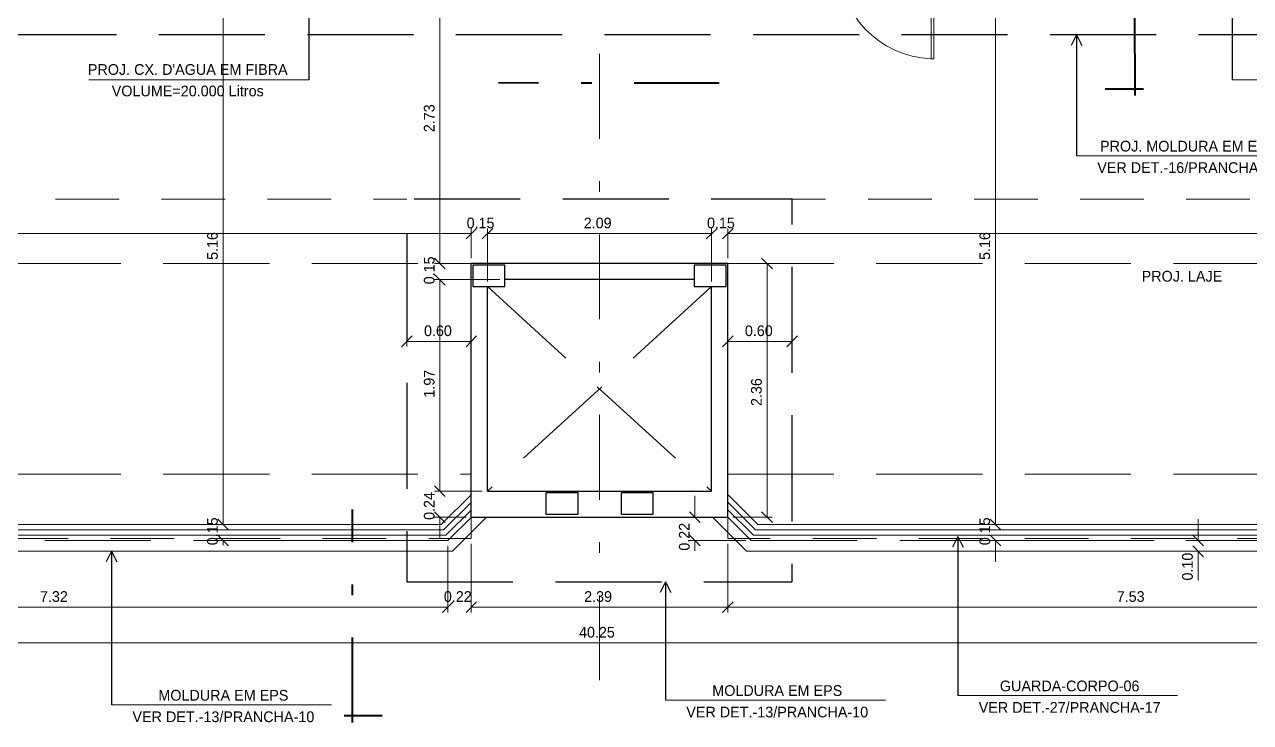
# Model space of a CAD drawing. Header units: metres. Extents: x 3.9 to 63.3, y 8 to 50.1.
# Drawn here: x 25.14 to 36.56, y 31.21 to 37.72 of the extents above; entities that cross this region are included whole.
import ezdxf
from ezdxf.enums import TextEntityAlignment as Align

# ---------------------------------------------------------------- set-up
doc = ezdxf.new("R2010")
doc.units = ezdxf.units.M
doc.header["$MEASUREMENT"] = 0
for name, pattern in [('DGN Style 2', [0.988287, 0.592972, -0.395315]), ('DGN Style 3', [1.383601, 0.988287, -0.395315]), ('DGN Style 4', [1.582247, 0.790629, -0.395315, 0.000988287, -0.395315])]:
    doc.linetypes.add(name, pattern=pattern)
doc.layers.get('Defpoints').update_dxf_attribs({"lineweight": 0})
for name, color, linetype, lineweight in [('$1$23B - Cotas Aux 2', 7, 'Continuous', 0), ('$2$23B - Cotas Aux 2', 7, 'Continuous', 0), ('CORNIJAS_VAR NA PLANTA PTIPO 1', 7, 'Continuous', 0), ('Level 12', 7, 'Continuous', 0), ('Level 25-1', 7, 'Continuous', 0), ('Level 27-1', 7, 'Continuous', 0), ('Level 3', 7, 'Continuous', 0), ('Level 50', 7, 'Continuous', 0), ('Level 62-1', 7, 'Continuous', 0)]:
    doc.layers.add(name, color=color, linetype=linetype, lineweight=lineweight)
doc.layers.add('6', color=6, linetype='Continuous')
doc.styles.add('Style-INTL_ENGINEERING', font='INTL_ENGINEERING.shx')
doc.dimstyles.get("Standard").update_dxf_attribs({"dimtxt": 0.18, "dimasz": 0.18, "dimexe": 0.18, "dimexo": 0.0625, "dimgap": 0.09, "dimtad": 0, "dimtih": 1, "dimtoh": 1, "dimdec": 4, "dimzin": 1, "dimdsep": 46, "dimtxsty": 'Standard', "dimcen": 0, "dimadec": 0, "dimazin": 0, "dimtfac": 1, "dimtdec": 4, "dimtofl": 0, "dimtmove": 0, "dimatfit": 3, "dimfxl": 0, "dimtolj": 1, "dimtzin": 1, "dimarcsym": 0})

# ---------------------------------------------------------------- blocks, each defined once
blk = doc.blocks.new('*D412')
at = {"layer": 'Defpoints', "color": 2, "linetype": 'Continuous', "lineweight": 0}
for p, q in [((26.944, 38.271), (27.043, 38.172)), ((27.285, 38.222), (26.944, 38.222)), ((26.993, 33.059), (26.993, 38.222)), ((27.043, 33.009), (26.944, 33.109)), ((28.976, 33.059), (26.944, 33.059))]:
    blk.add_line(p, q, dxfattribs=at)
at = {"layer": 'Defpoints'}
for p in [(26.993, 38.222), (27.335, 38.222), (26.993, 35.64), (29.026, 33.059)]:
    blk.add_point(p, dxfattribs=at)
at = {"layer": 'Defpoints', "color": 2, "linetype": 'Continuous', "lineweight": 0, "style": 'Style-INTL_ENGINEERING'}
blk.add_text('5.16', height=0.0995, rotation=90, dxfattribs=at).set_placement((26.894, 35.524), align=Align.MIDDLE_LEFT)
blk = doc.blocks.new('_Oblique')
at = {"color": 0, "linetype": 'ByBlock', "lineweight": -2}
blk.add_line((0.5, 0.5), (-0.5, -0.5), dxfattribs=at)
blk = doc.blocks.new('*D411')
at = {"layer": 'Defpoints', "color": 2, "linetype": 'Continuous', "lineweight": 0}
for p, q in [((26.993, 33.259), (26.993, 33.059)), ((27.043, 33.009), (26.944, 33.109)), ((28.976, 33.059), (26.944, 33.059)), ((26.944, 32.959), (27.043, 32.859)), ((29.038, 32.909), (26.944, 32.909)), ((26.993, 32.866), (26.993, 32.909))]:
    blk.add_line(p, q, dxfattribs=at)
at = {"layer": 'Defpoints'}
for p in [(26.993, 33.059), (29.026, 33.059), (26.993, 32.984), (29.088, 32.909)]:
    blk.add_point(p, dxfattribs=at)
at = {"layer": 'Defpoints', "color": 2, "linetype": 'Continuous', "lineweight": 0, "style": 'Style-INTL_ENGINEERING'}
blk.add_text('0.15', height=0.0995, rotation=90, dxfattribs=at).set_placement((26.894, 32.866), align=Align.MIDDLE_LEFT)
blk = doc.blocks.new('*D425')
at = {"layer": 'Defpoints', "color": 2, "linetype": 'Continuous', "lineweight": 0}
for p, q in [((10.375, 32.86), (10.375, 31.906)), ((50.625, 32.86), (50.625, 31.906)), ((10.325, 31.906), (10.424, 32.006)), ((50.674, 32.006), (50.575, 31.906)), ((50.625, 31.956), (10.375, 31.956))]:
    blk.add_line(p, q, dxfattribs=at)
at = {"layer": 'Defpoints'}
for p in [(10.375, 32.909), (50.625, 32.909), (10.375, 31.956), (30.5, 31.956)]:
    blk.add_point(p, dxfattribs=at)
at = {"layer": 'Defpoints', "color": 2, "linetype": 'Continuous', "lineweight": 0, "style": 'Style-INTL_ENGINEERING'}
blk.add_text('40.25', height=0.0995, dxfattribs=at).set_placement((30.309, 32.055), align=Align.MIDDLE_LEFT)
blk = doc.blocks.new('*D427')
at = {"layer": 'Defpoints', "color": 2, "linetype": 'Continuous', "lineweight": 0}
for p, q in [((31.388, 33.326), (31.388, 33.126)), ((31.438, 33.077), (31.339, 33.176)), ((31.388, 33.126), (31.438, 33.126)), ((31.339, 32.959), (31.438, 32.859)), ((31.862, 32.909), (31.339, 32.909)), ((31.388, 32.815), (31.388, 32.909))]:
    blk.add_line(p, q, dxfattribs=at)
at = {"layer": 'Defpoints'}
for p in [(31.339, 33.126), (31.388, 32.962), (31.388, 32.909), (31.911, 32.909)]:
    blk.add_point(p, dxfattribs=at)
at = {"layer": 'Defpoints', "color": 2, "linetype": 'Continuous', "lineweight": 0, "style": 'Style-INTL_ENGINEERING'}
blk.add_text('0.22', height=0.0995, rotation=90, dxfattribs=at).set_placement((31.289, 32.815), align=Align.MIDDLE_LEFT)
blk = doc.blocks.new('*D445')
at = {"layer": 'Defpoints', "color": 2, "linetype": 'Continuous', "lineweight": 0}
for p, q in [((31.694, 32.88), (31.694, 32.239)), ((39.227, 32.86), (39.227, 32.239)), ((31.644, 32.239), (31.744, 32.338)), ((39.276, 32.338), (39.177, 32.239)), ((39.227, 32.288), (31.694, 32.288))]:
    blk.add_line(p, q, dxfattribs=at)
at = {"layer": 'Defpoints'}
for p in [(31.694, 32.929), (39.227, 32.909), (31.694, 32.288), (35.46, 32.288)]:
    blk.add_point(p, dxfattribs=at)
at = {"layer": 'Defpoints', "color": 2, "linetype": 'Continuous', "lineweight": 0, "style": 'Style-INTL_ENGINEERING'}
blk.add_text('7.53', height=0.0995, dxfattribs=at).set_placement((35.318, 32.388), align=Align.MIDDLE_LEFT)
blk = doc.blocks.new('*D446')
at = {"layer": 'Defpoints', "color": 2, "linetype": 'Continuous', "lineweight": 0}
for p, q in [((29.305, 32.88), (29.305, 32.239)), ((31.694, 32.88), (31.694, 32.239)), ((29.256, 32.239), (29.355, 32.338)), ((31.744, 32.338), (31.644, 32.239)), ((31.694, 32.288), (29.305, 32.288))]:
    blk.add_line(p, q, dxfattribs=at)
at = {"layer": 'Defpoints'}
for p in [(29.305, 32.929), (31.694, 32.929), (29.305, 32.288), (30.5, 32.288)]:
    blk.add_point(p, dxfattribs=at)
at = {"layer": 'Defpoints', "color": 2, "linetype": 'Continuous', "lineweight": 0, "style": 'Style-INTL_ENGINEERING'}
blk.add_text('2.39', height=0.0995, dxfattribs=at).set_placement((30.357, 32.388), align=Align.MIDDLE_LEFT)
blk = doc.blocks.new('*D447')
at = {"layer": 'Defpoints', "color": 2, "linetype": 'Continuous', "lineweight": 0}
for p, q in [((29.088, 32.86), (29.088, 32.239)), ((29.305, 32.88), (29.305, 32.239)), ((29.137, 32.338), (29.038, 32.239)), ((29.256, 32.239), (29.355, 32.338)), ((28.888, 32.288), (29.088, 32.288)), ((29.505, 32.288), (29.305, 32.288))]:
    blk.add_line(p, q, dxfattribs=at)
at = {"layer": 'Defpoints'}
for p in [(29.088, 32.909), (29.305, 32.929), (29.088, 32.288), (29.197, 32.288)]:
    blk.add_point(p, dxfattribs=at)
at = {"layer": 'Defpoints', "color": 2, "linetype": 'Continuous', "lineweight": 0, "style": 'Style-INTL_ENGINEERING'}
blk.add_text('0.22', height=0.0995, dxfattribs=at).set_placement((29.05, 32.388), align=Align.MIDDLE_LEFT)
blk = doc.blocks.new('*D448')
at = {"layer": 'Defpoints', "color": 2, "linetype": 'Continuous', "lineweight": 0}
for p, q in [((21.772, 32.86), (21.772, 32.239)), ((29.088, 32.86), (29.088, 32.239)), ((21.723, 32.239), (21.822, 32.338)), ((29.137, 32.338), (29.038, 32.239)), ((29.088, 32.288), (21.772, 32.288))]:
    blk.add_line(p, q, dxfattribs=at)
at = {"layer": 'Defpoints'}
for p in [(21.772, 32.909), (29.088, 32.909), (21.772, 32.288), (25.43, 32.288)]:
    blk.add_point(p, dxfattribs=at)
at = {"layer": 'Defpoints', "color": 2, "linetype": 'Continuous', "lineweight": 0, "style": 'Style-INTL_ENGINEERING'}
blk.add_text('7.32', height=0.0995, dxfattribs=at).set_placement((25.288, 32.388), align=Align.MIDDLE_LEFT)
blk = doc.blocks.new('*D523')
at = {"layer": 'Defpoints', "color": 2, "linetype": 'Continuous', "lineweight": 0}
for p, q in [((34.137, 38.271), (34.237, 38.172)), ((34.051, 38.222), (34.237, 38.222)), ((34.187, 38.222), (34.187, 33.059)), ((32.023, 33.059), (34.237, 33.059)), ((34.237, 33.009), (34.137, 33.109))]:
    blk.add_line(p, q, dxfattribs=at)
at = {"layer": 'Defpoints'}
for p in [(34.002, 38.222), (34.187, 35.64), (31.974, 33.059), (34.187, 33.059)]:
    blk.add_point(p, dxfattribs=at)
at = {"layer": 'Defpoints', "color": 2, "linetype": 'Continuous', "lineweight": 0, "style": 'Style-INTL_ENGINEERING'}
blk.add_text('5.16', height=0.0995, rotation=90, dxfattribs=at).set_placement((34.088, 35.524), align=Align.MIDDLE_LEFT)
blk = doc.blocks.new('*D524')
at = {"layer": 'Defpoints', "color": 2, "linetype": 'Continuous', "lineweight": 0}
for p, q in [((32.023, 33.059), (34.237, 33.059)), ((34.237, 33.009), (34.137, 33.109)), ((34.187, 33.102), (34.187, 33.059)), ((34.137, 32.959), (34.237, 32.859)), ((35.52, 32.909), (34.138, 32.909)), ((34.187, 32.71), (34.187, 32.909))]:
    blk.add_line(p, q, dxfattribs=at)
at = {"layer": 'Defpoints'}
for p in [(31.974, 33.059), (34.187, 32.984), (34.187, 32.909), (35.569, 32.909)]:
    blk.add_point(p, dxfattribs=at)
at = {"layer": 'Defpoints', "color": 2, "linetype": 'Continuous', "lineweight": 0, "style": 'Style-INTL_ENGINEERING'}
blk.add_text('0.15', height=0.0995, rotation=90, dxfattribs=at).set_placement((34.088, 32.866), align=Align.MIDDLE_LEFT)
blk = doc.blocks.new('*D576')
at = {"layer": 'Defpoints', "color": 2, "linetype": 'Continuous', "lineweight": 0}
for p, q in [((31.644, 35.719), (31.744, 35.818)), ((31.694, 35.539), (31.694, 35.818)), ((42.865, 35.769), (31.694, 35.769)), ((42.914, 35.818), (42.815, 35.719)), ((42.865, 35.539), (42.865, 35.818))]:
    blk.add_line(p, q, dxfattribs=at)
at = {"layer": 'Defpoints'}
for p in [(31.694, 35.769), (37.279, 35.769), (31.694, 35.49), (42.865, 35.49)]:
    blk.add_point(p, dxfattribs=at)
at = {"layer": 'Defpoints', "color": 2, "linetype": 'Continuous', "lineweight": 0, "style": 'Style-INTL_ENGINEERING'}
blk.add_text('11.17', height=0.0995, dxfattribs=at).set_placement((37.177, 35.868), align=Align.MIDDLE_LEFT)
blk = doc.blocks.new('*D577')
at = {"layer": 'Defpoints', "color": 2, "linetype": 'Continuous', "lineweight": 0}
for p, q in [((31.344, 35.769), (31.544, 35.769)), ((31.594, 35.818), (31.494, 35.719)), ((31.544, 35.324), (31.544, 35.818)), ((31.644, 35.719), (31.744, 35.818)), ((31.694, 35.539), (31.694, 35.818)), ((31.737, 35.769), (31.694, 35.769))]:
    blk.add_line(p, q, dxfattribs=at)
at = {"layer": 'Defpoints'}
for p in [(31.544, 35.769), (31.619, 35.769), (31.694, 35.49), (31.544, 35.275)]:
    blk.add_point(p, dxfattribs=at)
at = {"layer": 'Defpoints', "color": 2, "linetype": 'Continuous', "lineweight": 0, "style": 'Style-INTL_ENGINEERING'}
blk.add_text('0.15', height=0.0995, dxfattribs=at).set_placement((31.501, 35.868), align=Align.MIDDLE_LEFT)
blk = doc.blocks.new('*D578')
at = {"layer": 'Defpoints', "color": 2, "linetype": 'Continuous', "lineweight": 0}
for p, q in [((29.406, 35.719), (29.505, 35.818)), ((29.455, 35.324), (29.455, 35.818)), ((31.544, 35.769), (29.455, 35.769)), ((31.594, 35.818), (31.494, 35.719)), ((31.544, 35.324), (31.544, 35.818))]:
    blk.add_line(p, q, dxfattribs=at)
at = {"layer": 'Defpoints'}
for p in [(29.455, 35.769), (30.5, 35.769), (29.455, 35.275), (31.544, 35.275)]:
    blk.add_point(p, dxfattribs=at)
at = {"layer": 'Defpoints', "color": 2, "linetype": 'Continuous', "lineweight": 0, "style": 'Style-INTL_ENGINEERING'}
blk.add_text('2.09', height=0.0995, dxfattribs=at).set_placement((30.353, 35.868), align=Align.MIDDLE_LEFT)
blk = doc.blocks.new('*D579')
at = {"layer": 'Defpoints', "color": 2, "linetype": 'Continuous', "lineweight": 0}
for p, q in [((29.106, 35.769), (29.305, 35.769)), ((29.355, 35.818), (29.256, 35.719)), ((29.305, 35.539), (29.305, 35.818)), ((29.406, 35.719), (29.505, 35.818)), ((29.455, 35.324), (29.455, 35.818)), ((29.498, 35.769), (29.455, 35.769))]:
    blk.add_line(p, q, dxfattribs=at)
at = {"layer": 'Defpoints'}
for p in [(29.305, 35.769), (29.38, 35.769), (29.305, 35.49), (29.455, 35.275)]:
    blk.add_point(p, dxfattribs=at)
at = {"layer": 'Defpoints', "color": 2, "linetype": 'Continuous', "lineweight": 0, "style": 'Style-INTL_ENGINEERING'}
blk.add_text('0.15', height=0.0995, dxfattribs=at).set_placement((29.262, 35.868), align=Align.MIDDLE_LEFT)
blk = doc.blocks.new('*D580')
at = {"layer": 'Defpoints', "color": 2, "linetype": 'Continuous', "lineweight": 0}
for p, q in [((18.085, 35.719), (18.184, 35.818)), ((18.135, 35.539), (18.135, 35.818)), ((29.305, 35.769), (18.135, 35.769)), ((29.355, 35.818), (29.256, 35.719)), ((29.305, 35.539), (29.305, 35.818))]:
    blk.add_line(p, q, dxfattribs=at)
at = {"layer": 'Defpoints'}
for p in [(18.135, 35.769), (23.72, 35.769), (18.135, 35.49), (29.305, 35.49)]:
    blk.add_point(p, dxfattribs=at)
at = {"layer": 'Defpoints', "color": 2, "linetype": 'Continuous', "lineweight": 0, "style": 'Style-INTL_ENGINEERING'}
blk.add_text('11.17', height=0.0995, dxfattribs=at).set_placement((23.618, 35.868), align=Align.MIDDLE_LEFT)
blk = doc.blocks.new('*D593')
at = {"layer": 'Defpoints', "color": 2, "linetype": 'Continuous', "lineweight": 0}
for p, q in [((32.01, 35.539), (32.11, 35.44)), ((31.743, 35.49), (32.109, 35.49)), ((32.06, 33.126), (32.06, 35.49)), ((31.743, 33.126), (32.109, 33.126)), ((32.11, 33.077), (32.01, 33.176))]:
    blk.add_line(p, q, dxfattribs=at)
at = {"layer": 'Defpoints'}
for p in [(31.694, 35.49), (32.06, 35.49), (32.06, 34.308), (31.694, 33.126)]:
    blk.add_point(p, dxfattribs=at)
at = {"layer": 'Defpoints', "color": 2, "linetype": 'Continuous', "lineweight": 0, "style": 'Style-INTL_ENGINEERING'}
blk.add_text('2.36', height=0.0995, rotation=90, dxfattribs=at).set_placement((31.961, 34.163), align=Align.MIDDLE_LEFT)
blk = doc.blocks.new('*D595')
at = {"layer": 'Defpoints', "color": 2, "linetype": 'Continuous', "lineweight": 0}
for p, q in [((28.963, 35.389), (29.062, 35.29)), ((29.571, 35.34), (28.963, 35.34)), ((29.012, 33.37), (29.012, 35.34)), ((29.062, 33.32), (28.963, 33.419)), ((29.406, 33.37), (28.963, 33.37))]:
    blk.add_line(p, q, dxfattribs=at)
at = {"layer": 'Defpoints'}
for p in [(29.012, 35.34), (29.62, 35.34), (29.012, 34.355), (29.455, 33.37)]:
    blk.add_point(p, dxfattribs=at)
at = {"layer": 'Defpoints', "color": 2, "linetype": 'Continuous', "lineweight": 0, "style": 'Style-INTL_ENGINEERING'}
blk.add_text('1.97', height=0.0995, rotation=90, dxfattribs=at).set_placement((28.913, 34.241), align=Align.MIDDLE_LEFT)
blk = doc.blocks.new('*D596')
at = {"layer": 'Defpoints', "color": 2, "linetype": 'Continuous', "lineweight": 0}
for p, q in [((29.012, 35.689), (29.012, 35.49)), ((29.062, 35.44), (28.963, 35.539)), ((29.256, 35.49), (28.963, 35.49)), ((28.963, 35.389), (29.062, 35.29)), ((29.571, 35.34), (28.963, 35.34)), ((29.012, 35.297), (29.012, 35.34))]:
    blk.add_line(p, q, dxfattribs=at)
at = {"layer": 'Defpoints'}
for p in [(29.012, 35.49), (29.012, 35.415), (29.305, 35.49), (29.62, 35.34)]:
    blk.add_point(p, dxfattribs=at)
at = {"layer": 'Defpoints', "color": 2, "linetype": 'Continuous', "lineweight": 0, "style": 'Style-INTL_ENGINEERING'}
blk.add_text('0.15', height=0.0995, rotation=90, dxfattribs=at).set_placement((28.913, 35.297), align=Align.MIDDLE_LEFT)
blk = doc.blocks.new('*D597')
at = {"layer": 'Defpoints', "color": 2, "linetype": 'Continuous', "lineweight": 0}
for p, q in [((28.963, 38.271), (29.062, 38.172)), ((29.92, 38.222), (28.963, 38.222)), ((29.012, 35.49), (29.012, 38.222)), ((29.062, 35.44), (28.963, 35.539)), ((29.256, 35.49), (28.963, 35.49))]:
    blk.add_line(p, q, dxfattribs=at)
at = {"layer": 'Defpoints'}
for p in [(29.012, 38.222), (29.97, 38.222), (29.012, 36.856), (29.305, 35.49)]:
    blk.add_point(p, dxfattribs=at)
at = {"layer": 'Defpoints', "color": 2, "linetype": 'Continuous', "lineweight": 0, "style": 'Style-INTL_ENGINEERING'}
blk.add_text('2.73', height=0.0995, rotation=90, dxfattribs=at).set_placement((28.913, 36.714), align=Align.MIDDLE_LEFT)
blk = doc.blocks.new('*D594')
at = {"layer": 'Defpoints', "color": 2, "linetype": 'Continuous', "lineweight": 0}
for p, q in [((29.012, 33.569), (29.012, 33.37)), ((29.062, 33.32), (28.963, 33.419)), ((29.406, 33.37), (28.963, 33.37)), ((28.963, 33.176), (29.062, 33.077)), ((29.256, 33.126), (28.963, 33.126)), ((29.012, 32.927), (29.012, 33.126))]:
    blk.add_line(p, q, dxfattribs=at)
at = {"layer": 'Defpoints'}
for p in [(29.012, 33.37), (29.455, 33.37), (29.012, 33.248), (29.305, 33.126)]:
    blk.add_point(p, dxfattribs=at)
at = {"layer": 'Defpoints', "color": 2, "linetype": 'Continuous', "lineweight": 0, "style": 'Style-INTL_ENGINEERING'}
blk.add_text('0.24', height=0.0995, rotation=90, dxfattribs=at).set_placement((28.913, 33.102), align=Align.MIDDLE_LEFT)
blk = doc.blocks.new('*D604')
at = {"layer": 'Defpoints', "color": 2, "linetype": 'Continuous', "lineweight": 0}
for p, q in [((36.075, 33.109), (36.075, 32.909)), ((35.962, 32.909), (36.124, 32.909)), ((36.125, 32.859), (36.025, 32.959)), ((36.025, 32.859), (36.125, 32.759)), ((36.054, 32.809), (36.124, 32.809)), ((36.075, 32.537), (36.075, 32.809))]:
    blk.add_line(p, q, dxfattribs=at)
at = {"layer": 'Defpoints'}
for p in [(35.912, 32.909), (36.004, 32.809), (36.075, 32.809), (36.075, 32.66)]:
    blk.add_point(p, dxfattribs=at)
at = {"layer": 'Defpoints', "color": 2, "linetype": 'Continuous', "lineweight": 0, "style": 'Style-INTL_ENGINEERING'}
blk.add_text('0.10', height=0.0995, rotation=90, dxfattribs=at).set_placement((35.976, 32.537), align=Align.MIDDLE_LEFT)
blk = doc.blocks.new('TerminatorOpen')
at = {"color": 0, "linetype": 'ByBlock', "lineweight": -2}
for q in [(-1, 0.5), (-1, 0), (-1, -0.5)]:
    blk.add_line((0, 0), q, dxfattribs=at)
blk = doc.blocks.new('*U617')
at = {"layer": 'Level 3', "color": 2, "linetype": 'DGN Style 4', "lineweight": 40}
for p, q in [((-0.044, 6.039), (-0.045, 8.553)), ((-0.056, -2.114), (-0.053, 0.708)), ((-0.044, -8.785), (-0.045, -6.8)), ((0.232, -8.722), (-0.124, -8.722))]:
    blk.add_line(p, q, dxfattribs=at)
at = {"layer": 'Level 3', "color": 2, "linetype": 'Continuous', "lineweight": 30}
for p, q in [((-0.045, 8.303), (-0.045, 8.406)), ((-0.045, 8.406), (0.308, 8.053)), ((0.308, 8.053), (-0.045, 7.699)), ((-0.045, 7.699), (-0.045, 7.803))]:
    blk.add_line(p, q, dxfattribs=at)
at = {"layer": 'Level 3', "color": 2, "linetype": 'Continuous', "lineweight": 13}
for p, q in [((-0.045, 8.384), (0.059, 8.28)), ((-0.045, 8.36), (0.022, 8.294)), ((-0.044, 8.337), (-0.008, 8.3)), ((-0.045, 8.313), (-0.033, 8.302)), ((0.182, 8.157), (0.297, 8.042)), ((0.196, 8.12), (0.285, 8.03)), ((0.199, 7.999), (0.226, 7.971)), ((0.202, 8.09), (0.274, 8.018)), ((0.202, 8.02), (0.238, 7.983)), ((0.204, 8.064), (0.262, 8.006)), ((0.204, 8.04), (0.25, 7.994)), ((0.144, 7.889), (0.144, 7.888)), ((0.154, 7.902), (0.156, 7.9)), ((0.164, 7.916), (0.168, 7.912)), ((0.173, 7.93), (0.179, 7.924)), ((0.181, 7.946), (0.191, 7.936)), ((0.188, 7.962), (0.203, 7.947)), ((0.194, 7.98), (0.216, 7.959)), ((-0.045, 7.795), (0.003, 7.747)), ((-0.045, 7.771), (-0.009, 7.735)), ((-0.03, 7.803), (0.014, 7.759)), ((-0.009, 7.805), (0.026, 7.772)), ((0.011, 7.809), (0.038, 7.782)), ((0.03, 7.814), (0.05, 7.794)), ((0.047, 7.82), (0.062, 7.806)), ((0.064, 7.828), (0.073, 7.818)), ((0.079, 7.836), (0.085, 7.829)), ((0.093, 7.845), (0.097, 7.841)), ((0.108, 7.855), (0.109, 7.853)), ((-0.045, 7.748), (-0.021, 7.723)), ((-0.045, 7.724), (-0.033, 7.712)), ((-0.044, 7.701), (-0.045, 7.7))]:
    blk.add_line(p, q, dxfattribs=at)
at = {"layer": 'Level 3', "color": 2, "linetype": 'Continuous', "lineweight": 30}
blk.add_circle((-0.045, 8.054), 0.25, dxfattribs=at)
at = {"layer": 'Level 3', "color": 2, "linetype": 'Continuous', "lineweight": 13}
blk.add_arc((-0.045, 8.054), 0.25, 270.0007, 90.0007, dxfattribs=at)
for p in [(0.12, 7.865), (0.132, 7.877)]:
    blk.add_point(p, dxfattribs=at)
at = {"layer": 'Level 3', "color": 2, "linetype": 'Continuous', "lineweight": 13, "style": 'Style-INTL_ENGINEERING', "width": 0.714283}
blk.add_text('10', height=0.14, rotation=270.0007, dxfattribs=at).set_placement((-0.168, 8.039), align=Align.MIDDLE_RIGHT)
at = {"layer": 'Level 3', "color": 2, "linetype": 'Continuous', "lineweight": 30, "style": 'Style-INTL_ENGINEERING'}
blk.add_text('B', height=0.15, rotation=270.0007, dxfattribs=at).set_placement((0, 8.105))
blk = doc.blocks.new('*U619')
at = {"layer": 'Level 3', "color": 2, "linetype": 'DGN Style 4', "lineweight": 40}
blk.add_line((1.373, -0.067), (-0.682, -0.065), dxfattribs=at)
blk = doc.blocks.new('*D626')
at = {"layer": 'Defpoints', "color": 2, "linetype": 'Continuous', "lineweight": 0}
for p, q in [((31.694, 35.124), (31.694, 34.716)), ((32.294, 34.851), (32.294, 34.716)), ((31.644, 34.715), (31.744, 34.815)), ((32.294, 34.765), (31.694, 34.765)), ((32.16, 34.765), (32.294, 34.765)), ((32.344, 34.815), (32.244, 34.715))]:
    blk.add_line(p, q, dxfattribs=at)
at = {"layer": 'Defpoints'}
for p in [(31.694, 35.173), (32.294, 34.9), (32.007, 34.765), (32.294, 34.765)]:
    blk.add_point(p, dxfattribs=at)
at = {"layer": 'Defpoints', "color": 2, "linetype": 'Continuous', "lineweight": 0, "style": 'Style-INTL_ENGINEERING'}
blk.add_text('0.60', height=0.0995, dxfattribs=at).set_placement((31.854, 34.864), align=Align.MIDDLE_LEFT)
blk = doc.blocks.new('*D627')
at = {"layer": 'Defpoints', "color": 2, "linetype": 'Continuous', "lineweight": 0}
for p, q in [((28.705, 35.124), (28.705, 34.716)), ((29.305, 34.851), (29.305, 34.716)), ((28.656, 34.715), (28.755, 34.815)), ((29.305, 34.765), (28.705, 34.765)), ((29.172, 34.765), (29.305, 34.765)), ((29.355, 34.815), (29.256, 34.715))]:
    blk.add_line(p, q, dxfattribs=at)
at = {"layer": 'Defpoints'}
for p in [(28.705, 35.173), (29.305, 34.9), (29.019, 34.765), (29.305, 34.765)]:
    blk.add_point(p, dxfattribs=at)
at = {"layer": 'Defpoints', "color": 2, "linetype": 'Continuous', "lineweight": 0, "style": 'Style-INTL_ENGINEERING'}
blk.add_text('0.60', height=0.0995, dxfattribs=at).set_placement((28.865, 34.864), align=Align.MIDDLE_LEFT)
blk = doc.blocks.new('*U642')
at = {"layer": 'Level 3', "color": 2, "linetype": 'DGN Style 4', "lineweight": 40}
for p, q in [((0.045, 1.377), (0.047, 3.418)), ((0.035, -0.838), (0.039, 0.084)), ((0.047, -3.418), (0.045, -2.422)), ((-0.231, -3.356), (0.125, -3.356))]:
    blk.add_line(p, q, dxfattribs=at)
at = {"layer": 'Level 3', "color": 2, "linetype": 'Continuous', "lineweight": 30}
for p, q in [((0.046, 2.921), (-0.307, 2.568)), ((0.046, 2.818), (0.046, 2.921)), ((-0.307, 2.568), (0.047, 2.215)), ((0.047, 2.215), (0.046, 2.318))]:
    blk.add_line(p, q, dxfattribs=at)
at = {"layer": 'Level 3', "color": 2, "linetype": 'Continuous', "lineweight": 13}
for p, q in [((0.047, 2.899), (-0.058, 2.795)), ((0.047, 2.876), (-0.021, 2.809)), ((0.047, 2.852), (0.009, 2.815)), ((0.046, 2.829), (0.035, 2.818)), ((-0.181, 2.672), (-0.297, 2.557)), ((-0.194, 2.635), (-0.284, 2.544)), ((-0.201, 2.605), (-0.273, 2.534)), ((-0.203, 2.579), (-0.261, 2.522)), ((-0.203, 2.556), (-0.249, 2.51)), ((-0.201, 2.534), (-0.237, 2.499)), ((-0.197, 2.514), (-0.225, 2.486)), ((-0.193, 2.495), (-0.214, 2.475)), ((-0.186, 2.478), (-0.201, 2.463)), ((-0.179, 2.461), (-0.19, 2.451)), ((-0.172, 2.446), (-0.178, 2.439)), ((-0.163, 2.431), (-0.167, 2.427)), ((-0.153, 2.417), (-0.154, 2.415)), ((-0.119, 2.381), (-0.119, 2.38)), ((-0.107, 2.37), (-0.107, 2.369)), ((-0.092, 2.36), (-0.096, 2.357)), ((-0.077, 2.351), (-0.084, 2.345)), ((-0.063, 2.343), (-0.072, 2.333)), ((-0.046, 2.336), (-0.061, 2.321)), ((-0.029, 2.33), (-0.049, 2.31)), ((-0.01, 2.325), (-0.037, 2.298)), ((0.009, 2.321), (-0.025, 2.286)), ((0.031, 2.319), (-0.013, 2.274)), ((0.046, 2.31), (-0.002, 2.263)), ((0.047, 2.286), (0.01, 2.251)), ((0.047, 2.263), (0.022, 2.239)), ((0.046, 2.24), (0.034, 2.227)), ((0.046, 2.216), (0.046, 2.215))]:
    blk.add_line(p, q, dxfattribs=at)
at = {"layer": 'Level 3', "color": 2, "linetype": 'Continuous', "lineweight": 30}
blk.add_circle((0.046, 2.569), 0.25, dxfattribs=at)
at = {"layer": 'Level 3', "color": 2, "linetype": 'Continuous', "lineweight": 13, "extrusion": (0, 0, -1)}
blk.add_arc((-0.046, 2.569), 0.25, 270.0007, 90.0007, dxfattribs=at)
at = {"layer": 'Level 3', "color": 2, "linetype": 'Continuous', "lineweight": 13}
for p in [(-0.143, 2.404), (-0.131, 2.392)]:
    blk.add_point(p, dxfattribs=at)
at = {"layer": 'Level 3', "color": 2, "linetype": 'Continuous', "lineweight": 30, "style": 'Style-INTL_ENGINEERING'}
blk.add_text('01', height=0.15, rotation=89.9993, dxfattribs=at).set_placement((-0.146, 2.495), align=Align.TOP_LEFT)
at = {"layer": 'Level 3', "color": 2, "linetype": 'Continuous', "lineweight": 13, "style": 'Style-INTL_ENGINEERING', "width": 0.714283}
blk.add_text('08', height=0.14, rotation=89.9993, dxfattribs=at).set_placement((0.167, 2.645), align=Align.MIDDLE_RIGHT)
at = {"layer": 'Level 3', "color": 2, "linetype": 'Continuous', "lineweight": 30, "style": 'Style-INTL_ENGINEERING'}
blk.add_attdef('*U644_388722', text='', height=0.15, rotation=89.9993, dxfattribs=at).set_placement((-0.17, 3.117), align=Align.TOP_LEFT)
blk = doc.blocks.new('P80D')
at = {"layer": '$1$23B - Cotas Aux 2', "color": 7, "linetype": 'Continuous', "lineweight": 30}
for p, q in [((0, 0), (0, 0.15)), ((0.9, 0), (0.9, 0.15))]:
    blk.add_line(p, q, dxfattribs=at)
at = {"layer": '$2$23B - Cotas Aux 2', "color": 7, "linetype": 'Continuous', "lineweight": 13}
for p, q in [((0.035, 0.975), (0.01, 0.975)), ((0.01, 0.975), (0.01, 0.075)), ((0.035, 0.075), (0.035, 0.975)), ((0.01, 0.075), (0.035, 0.075))]:
    blk.add_line(p, q, dxfattribs=at)
blk.add_ellipse((-0.005, 0.075), major_axis=(0.905, 0), ratio=0.995042, start_param=6.283183, end_param=7.810215, dxfattribs=at)
blk = doc.blocks.new('*U684')
at = {"layer": 'CORNIJAS_VAR NA PLANTA PTIPO 1', "color": 7, "linetype": 'Continuous', "lineweight": 13}
for p, q in [((-1.194, -4.46), (-1.474, -4.74)), ((1.194, -4.46), (1.474, -4.74)), ((1.194, -4.46), (1.474, -4.74)), ((-1.474, -4.74), (-8.665, -4.74)), ((1.474, -4.74), (8.665, -4.74))]:
    blk.add_line(p, q, dxfattribs=at)
at = {"layer": 'CORNIJAS_VAR NA PLANTA PTIPO 1', "color": 7, "linetype": 'DGN Style 3', "lineweight": 13}
for p, q in [((-1.194, -4.672), (-1.412, -4.89)), ((1.194, -4.672), (1.412, -4.89)), ((-1.412, -4.89), (-8.727, -4.89)), ((1.412, -4.89), (8.727, -4.89))]:
    blk.add_line(p, q, dxfattribs=at)
at = {"layer": 'Level 50', "color": 190, "linetype": 'Continuous', "lineweight": 13}
for p, q in [((-1.194, -4.531), (-1.453, -4.79)), ((1.194, -4.531), (1.453, -4.79)), ((-1.194, -4.602), (-1.433, -4.84)), ((1.194, -4.602), (1.433, -4.84)), ((-1.453, -4.79), (-8.686, -4.79)), ((1.453, -4.79), (8.686, -4.79)), ((-1.433, -4.84), (-8.706, -4.84)), ((1.433, -4.84), (8.706, -4.84))]:
    blk.add_line(p, q, dxfattribs=at)
at = {"layer": 'Level 62-1', "color": 7, "linetype": 'Continuous', "lineweight": 13}
for p, q in [((-1.053, -4.672), (-1.37, -4.99)), ((1.053, -4.673), (1.37, -4.99)), ((-1.37, -4.99), (-8.769, -4.99)), ((1.37, -4.99), (8.769, -4.99))]:
    blk.add_line(p, q, dxfattribs=at)

msp = doc.modelspace()

# ---------------------------------------------------------------- linework, layer by layer
at = {"layer": '6', "linetype": 'Continuous'}
for points in [[(29.319, 35.275), (29.619, 35.275), (29.619, 35.475), (29.319, 35.475), (29.319, 35.275)], [(31.38, 35.275), (31.68, 35.275), (31.68, 35.475), (31.38, 35.475), (31.38, 35.275)], [(30, 33.155), (30.3, 33.155), (30.3, 33.355), (30, 33.355), (30, 33.155)], [(30.7, 33.155), (31, 33.155), (31, 33.355), (30.7, 33.355), (30.7, 33.155)]]:
    msp.add_lwpolyline(points, dxfattribs=at)
at = {"layer": 'CORNIJAS_VAR NA PLANTA PTIPO 1', "color": 7, "linetype": 'Continuous', "lineweight": 30}
for p, q in [((29.455, 33.37), (31.544, 33.37)), ((29.305, 33.126), (31.694, 33.126))]:
    msp.add_line(p, q, dxfattribs=at)
at = {"layer": 'Defpoints', "color": 3, "linetype": 'DGN Style 4', "lineweight": 0}
msp.add_line((30.5, 47.53), (30.5, 31.434), dxfattribs=at)
at = {"layer": 'Level 12', "color": 2, "linetype": 'Continuous', "lineweight": 13}
for p, q in [((27.791, 37.2), (25.743, 37.2)), ((38.676, 37.2), (36.392, 37.2)), ((36.99, 36.494), (34.942, 36.494)), ((33.162, 31.422), (31.114, 31.422)), ((35.885, 31.465), (33.837, 31.465)), ((28.003, 31.378), (25.955, 31.378))]:
    msp.add_line(p, q, dxfattribs=at)
at = {"layer": 'Level 25-1', "color": 7, "linetype": 'Continuous', "lineweight": 30}
for p, q in [((29.305, 33.126), (29.305, 35.49)), ((31.694, 35.49), (29.305, 35.49)), ((31.694, 33.126), (31.694, 35.49)), ((31.379, 35.34), (29.62, 35.34)), ((29.455, 33.37), (29.455, 35.275)), ((31.544, 33.37), (31.544, 35.275))]:
    msp.add_line(p, q, dxfattribs=at)
at = {"layer": 'Level 27-1', "color": 7, "linetype": 'DGN Style 3', "lineweight": 13}
for p, q in [((18.135, 35.49), (29.305, 35.49)), ((31.694, 35.49), (42.865, 35.49)), ((29.455, 35.275), (31.544, 33.37)), ((31.544, 35.275), (29.455, 33.37)), ((18.135, 33.529), (29.305, 33.529)), ((31.694, 33.529), (42.865, 33.529))]:
    msp.add_line(p, q, dxfattribs=at)
at = {"layer": 'Level 27-1', "color": 7, "linetype": 'DGN Style 3', "lineweight": 30, "flags": 128}
for points in [[(26.674, 47.325), (34.325, 47.325), (34.325, 42.622), (42.415, 42.622), (42.415, 43.289), (46.415, 43.289), (46.415, 37.622), (14.585, 37.622), (14.585, 43.289), (18.585, 43.289), (18.585, 42.622), (26.674, 42.622)], [(28.705, 32.526), (32.294, 32.526), (32.294, 36.09), (28.705, 36.09)]]:
    msp.add_lwpolyline(points, close=True, dxfattribs=at)
at = {"layer": 'Level 27-1', "color": 7, "linetype": 'DGN Style 2', "lineweight": 13, "flags": 128}
for points in [[(29.305, 33.126), (29.305, 32.929), (15.705, 32.929), (15.705, 36.09), (28.705, 36.09)], [(31.694, 33.126), (31.694, 32.929), (45.295, 32.929), (45.295, 36.09), (32.294, 36.09)]]:
    msp.add_lwpolyline(points, dxfattribs=at)

# ---------------------------------------------------------------- block references
at = {"layer": '$1$23B - Cotas Aux 2', "color": 7, "linetype": 'Continuous', "lineweight": 30, "rotation": 179.9998102683497}
msp.add_blockref('P80D', (33.624, 38.372), dxfattribs=at)
at = {"layer": 'Level 3', "color": 2, "linetype": 'Continuous', "lineweight": 30}
for name, p in [('*U617', (28.244, 39.999)), ('*U619', (30.241, 37.237))]:
    msp.add_blockref(name, p, dxfattribs=at)
msp.add_blockref('*U642', (35.442, 40.473), dxfattribs=at).add_auto_attribs({'*U644_388722': 'CP'})
at = {"layer": 'Level 62-1', "color": 7, "linetype": 'Continuous', "lineweight": 13}
msp.add_blockref('*U684', (30.5, 37.799), dxfattribs=at)

# ---------------------------------------------------------------- texts
at = {"layer": 'Level 12', "color": 2, "linetype": 'Continuous', "lineweight": 13, "char_height": 0.1, "attachment_point": 5, "line_spacing_factor": 1.200006, "style": 'Style-INTL_ENGINEERING'}
for s, insert in [("PROJ. CX. D'AGUA EM FIBRA\\PVOLUME=20.000 Litros\\P", (26.664, 37.197)), ('PROJ. MOLDURA EM EPS\\PVER DET.-16/PRANCHA-10\\P', (35.983, 36.483)), ('PROJ. LAJE\\P', (35.925, 35.371)), ('MOLDURA EM EPS\\PVER DET.-13/PRANCHA-10\\P', (26.996, 31.367)), ('MOLDURA EM EPS\\PVER DET.-13/PRANCHA-10\\P', (32.155, 31.411)), ('GUARDA-CORPO-06\\PVER DET.-27/PRANCHA-17\\P', (34.879, 31.454))]:
    msp.add_mtext(s, dxfattribs=dict(at, insert=insert))

# ---------------------------------------------------------------- dimensions: what is measured, and where the dimension line sits
at = {"layer": 'Defpoints', "color": 2, "linetype": 'Continuous', "lineweight": 0}
for base, p1, p2, angle, override, picture, middle in [((26.993, 38.222), (29.026, 33.059), (27.335, 38.222), 90, {"dimtxt": 0.0995, "dimasz": 0.0995, "dimexe": 0.0495, "dimexo": 0.0495, "dimgap": 0.0495, "dimtad": 1, "dimtih": 0, "dimtoh": 0, "dimdec": 2, "dimzin": 3, "dimtxsty": 'Style-INTL_ENGINEERING', "dimblk": 'Oblique', "dimclre": 2, "dimtdec": 2, "dimatfit": 1, "dimfrac": 2, "dimtolj": 0, "dimtzin": 3, "dimlwe": 0}, '*D412', (26.993, 35.64)), ((29.012, 38.222), (29.305, 35.49), (29.97, 38.222), 90, {"dimtxt": 0.0995, "dimasz": 0.0995, "dimexe": 0.0495, "dimexo": 0.0495, "dimgap": 0.0495, "dimtad": 1, "dimtih": 0, "dimtoh": 0, "dimdec": 2, "dimzin": 3, "dimtxsty": 'Style-INTL_ENGINEERING', "dimblk": 'Oblique', "dimclre": 2, "dimtdec": 2, "dimatfit": 1, "dimtolj": 0, "dimtzin": 3, "dimlwe": 0}, '*D597', (29.012, 36.856)), ((34.187, 33.059), (34.002, 38.222), (31.974, 33.059), 270, {"dimtxt": 0.0995, "dimasz": 0.0995, "dimexe": 0.0495, "dimexo": 0.0495, "dimgap": 0.0495, "dimtad": 1, "dimtih": 0, "dimtoh": 0, "dimdec": 2, "dimzin": 3, "dimtxsty": 'Style-INTL_ENGINEERING', "dimblk": 'Oblique', "dimclre": 2, "dimtdec": 2, "dimatfit": 1, "dimfrac": 2, "dimtolj": 0, "dimtzin": 3, "dimlwe": 0}, '*D523', (34.187, 35.64)), ((18.135, 35.769), (29.305, 35.49), (18.135, 35.49), 180, {"dimtxt": 0.0995, "dimasz": 0.0995, "dimexe": 0.0495, "dimexo": 0.0495, "dimgap": 0.0495, "dimtad": 1, "dimtih": 0, "dimtoh": 0, "dimdec": 2, "dimzin": 3, "dimtxsty": 'Style-INTL_ENGINEERING', "dimblk": 'Oblique', "dimclre": 2, "dimtdec": 2, "dimatfit": 1, "dimtolj": 0, "dimtzin": 3, "dimlwe": 0}, '*D580', (23.72, 35.769)), ((29.455, 35.769), (31.544, 35.275), (29.455, 35.275), 180, {"dimtxt": 0.0995, "dimasz": 0.0995, "dimexe": 0.0495, "dimexo": 0.0495, "dimgap": 0.0495, "dimtad": 1, "dimtih": 0, "dimtoh": 0, "dimdec": 2, "dimzin": 3, "dimtxsty": 'Style-INTL_ENGINEERING', "dimblk": 'Oblique', "dimclre": 2, "dimtdec": 2, "dimatfit": 1, "dimtolj": 0, "dimtzin": 3, "dimlwe": 0}, '*D578', (30.5, 35.769)), ((31.694, 35.769), (42.865, 35.49), (31.694, 35.49), 180, {"dimtxt": 0.0995, "dimasz": 0.0995, "dimexe": 0.0495, "dimexo": 0.0495, "dimgap": 0.0495, "dimtad": 1, "dimtih": 0, "dimtoh": 0, "dimdec": 2, "dimzin": 3, "dimtxsty": 'Style-INTL_ENGINEERING', "dimblk": 'Oblique', "dimclre": 2, "dimtdec": 2, "dimatfit": 1, "dimtolj": 0, "dimtzin": 3, "dimlwe": 0}, '*D576', (37.279, 35.769)), ((32.06, 35.49), (31.694, 33.126), (31.694, 35.49), 90, {"dimtxt": 0.0995, "dimasz": 0.0995, "dimexe": 0.0495, "dimexo": 0.0495, "dimgap": 0.0495, "dimtad": 1, "dimtih": 0, "dimtoh": 0, "dimdec": 2, "dimzin": 3, "dimtxsty": 'Style-INTL_ENGINEERING', "dimblk": 'Oblique', "dimclre": 2, "dimtdec": 2, "dimatfit": 1, "dimtolj": 0, "dimtzin": 3, "dimlwe": 0}, '*D593', (32.06, 34.308)), ((29.012, 35.34), (29.455, 33.37), (29.62, 35.34), 90, {"dimtxt": 0.0995, "dimasz": 0.0995, "dimexe": 0.0495, "dimexo": 0.0495, "dimgap": 0.0495, "dimtad": 1, "dimtih": 0, "dimtoh": 0, "dimdec": 2, "dimzin": 3, "dimtxsty": 'Style-INTL_ENGINEERING', "dimblk": 'Oblique', "dimclre": 2, "dimtdec": 2, "dimatfit": 1, "dimtolj": 0, "dimtzin": 3, "dimlwe": 0}, '*D595', (29.012, 34.355)), ((29.012, 33.37), (29.305, 33.126), (29.455, 33.37), 90, {"dimtxt": 0.0995, "dimasz": 0.0995, "dimexe": 0.0495, "dimexo": 0.0495, "dimgap": 0.0495, "dimtad": 1, "dimtih": 0, "dimtoh": 0, "dimdec": 2, "dimzin": 3, "dimtxsty": 'Style-INTL_ENGINEERING', "dimblk": 'Oblique', "dimclre": 2, "dimtdec": 2, "dimatfit": 1, "dimtolj": 0, "dimtzin": 3, "dimlwe": 0}, '*D594', (29.012, 33.248)), ((10.375, 31.956), (50.625, 32.909), (10.375, 32.909), 180, {"dimtxt": 0.0995, "dimasz": 0.0995, "dimexe": 0.0495, "dimexo": 0.0495, "dimgap": 0.0495, "dimtad": 1, "dimtih": 0, "dimtoh": 0, "dimdec": 2, "dimzin": 3, "dimtxsty": 'Style-INTL_ENGINEERING', "dimblk": 'Oblique', "dimclre": 2, "dimtdec": 2, "dimatfit": 1, "dimtolj": 0, "dimtzin": 3, "dimlwe": 0}, '*D425', (30.5, 31.956)), ((21.772, 32.288), (29.088, 32.909), (21.772, 32.909), 180, {"dimtxt": 0.0995, "dimasz": 0.0995, "dimexe": 0.0495, "dimexo": 0.0495, "dimgap": 0.0495, "dimtad": 1, "dimtih": 0, "dimtoh": 0, "dimdec": 2, "dimzin": 3, "dimtxsty": 'Style-INTL_ENGINEERING', "dimblk": 'Oblique', "dimclre": 2, "dimtdec": 2, "dimatfit": 1, "dimtolj": 0, "dimtzin": 3, "dimlwe": 0}, '*D448', (25.43, 32.288)), ((29.088, 32.288), (29.305, 32.929), (29.088, 32.909), 180, {"dimtxt": 0.0995, "dimasz": 0.0995, "dimexe": 0.0495, "dimexo": 0.0495, "dimgap": 0.0495, "dimtad": 1, "dimtih": 0, "dimtoh": 0, "dimdec": 2, "dimzin": 3, "dimtxsty": 'Style-INTL_ENGINEERING', "dimblk": 'Oblique', "dimclre": 2, "dimtdec": 2, "dimatfit": 1, "dimtolj": 0, "dimtzin": 3, "dimlwe": 0}, '*D447', (29.197, 32.288)), ((29.305, 32.288), (31.694, 32.929), (29.305, 32.929), 180, {"dimtxt": 0.0995, "dimasz": 0.0995, "dimexe": 0.0495, "dimexo": 0.0495, "dimgap": 0.0495, "dimtad": 1, "dimtih": 0, "dimtoh": 0, "dimdec": 2, "dimzin": 3, "dimtxsty": 'Style-INTL_ENGINEERING', "dimblk": 'Oblique', "dimclre": 2, "dimtdec": 2, "dimatfit": 1, "dimtolj": 0, "dimtzin": 3, "dimlwe": 0}, '*D446', (30.5, 32.288)), ((31.694, 32.288), (39.227, 32.909), (31.694, 32.929), 180, {"dimtxt": 0.0995, "dimasz": 0.0995, "dimexe": 0.0495, "dimexo": 0.0495, "dimgap": 0.0495, "dimtad": 1, "dimtih": 0, "dimtoh": 0, "dimdec": 2, "dimzin": 3, "dimtxsty": 'Style-INTL_ENGINEERING', "dimblk": 'Oblique', "dimclre": 2, "dimtdec": 2, "dimatfit": 1, "dimtolj": 0, "dimtzin": 3, "dimlwe": 0}, '*D445', (35.46, 32.288))]:
    dim = msp.add_linear_dim(base=base, p1=p1, p2=p2, angle=angle, dimstyle='Standard', override=override, dxfattribs=at)
    dim.commit()
    dim.dimension.update_dxf_attribs({"geometry": picture, "text_midpoint": middle})
for base, p1, p2, angle, override, picture, middle in [((29.305, 35.769), (29.455, 35.275), (29.305, 35.49), 180, {"dimtxt": 0.0995, "dimasz": 0.0995, "dimexe": 0.0495, "dimexo": 0.0495, "dimgap": 0.0495, "dimtad": 1, "dimtih": 0, "dimtoh": 0, "dimdec": 2, "dimzin": 3, "dimtxsty": 'Style-INTL_ENGINEERING', "dimblk": 'Oblique', "dimclre": 2, "dimtdec": 2, "dimatfit": 1, "dimtolj": 0, "dimtzin": 3, "dimlwe": 0}, '*D579', (29.38, 35.769)), ((31.544, 35.769), (31.694, 35.49), (31.544, 35.275), 180, {"dimtxt": 0.0995, "dimasz": 0.0995, "dimexe": 0.0495, "dimexo": 0.0495, "dimgap": 0.0495, "dimtad": 1, "dimtih": 0, "dimtoh": 0, "dimdec": 2, "dimzin": 3, "dimtxsty": 'Style-INTL_ENGINEERING', "dimblk": 'Oblique', "dimclre": 2, "dimtdec": 2, "dimatfit": 1, "dimtolj": 0, "dimtzin": 3, "dimlwe": 0}, '*D577', (31.619, 35.769)), ((29.012, 35.49), (29.62, 35.34), (29.305, 35.49), 90, {"dimtxt": 0.0995, "dimasz": 0.0995, "dimexe": 0.0495, "dimexo": 0.0495, "dimgap": 0.0495, "dimtad": 1, "dimtih": 0, "dimtoh": 0, "dimdec": 2, "dimzin": 3, "dimtxsty": 'Style-INTL_ENGINEERING', "dimblk": 'Oblique', "dimclre": 2, "dimtdec": 2, "dimatfit": 1, "dimtolj": 0, "dimtzin": 3, "dimlwe": 0}, '*D596', (29.012, 35.415)), ((26.993, 33.059), (29.088, 32.909), (29.026, 33.059), 90, {"dimtxt": 0.0995, "dimasz": 0.0995, "dimexe": 0.0495, "dimexo": 0.0495, "dimgap": 0.0495, "dimtad": 1, "dimtih": 0, "dimtoh": 0, "dimdec": 2, "dimzin": 3, "dimtxsty": 'Style-INTL_ENGINEERING', "dimblk": 'Oblique', "dimclre": 2, "dimtdec": 2, "dimatfit": 1, "dimfrac": 2, "dimtolj": 0, "dimtzin": 3, "dimlwe": 0}, '*D411', (26.993, 32.984)), ((31.388, 32.909), (31.339, 33.126), (31.911, 32.909), 270, {"dimtxt": 0.0995, "dimasz": 0.0995, "dimexe": 0.0495, "dimexo": 0.0495, "dimgap": 0.0495, "dimtad": 1, "dimtih": 0, "dimtoh": 0, "dimdec": 2, "dimzin": 3, "dimtxsty": 'Style-INTL_ENGINEERING', "dimblk": 'Oblique', "dimclre": 2, "dimtdec": 2, "dimatfit": 1, "dimfrac": 2, "dimtolj": 0, "dimtzin": 3, "dimlwe": 0}, '*D427', (31.388, 32.962)), ((34.187, 32.909), (31.974, 33.059), (35.569, 32.909), 270, {"dimtxt": 0.0995, "dimasz": 0.0995, "dimexe": 0.0495, "dimexo": 0.0495, "dimgap": 0.0495, "dimtad": 1, "dimtih": 0, "dimtoh": 0, "dimdec": 2, "dimzin": 3, "dimtxsty": 'Style-INTL_ENGINEERING', "dimblk": 'Oblique', "dimclre": 2, "dimtdec": 2, "dimatfit": 1, "dimfrac": 2, "dimtolj": 0, "dimtzin": 3, "dimlwe": 0}, '*D524', (34.187, 32.984)), ((36.075, 32.809), (35.912, 32.909), (36.004, 32.809), 270, {"dimtxt": 0.0995, "dimasz": 0.0995, "dimexe": 0.0495, "dimexo": 0.0495, "dimgap": 0.0495, "dimtad": 1, "dimtih": 0, "dimtoh": 0, "dimdec": 2, "dimzin": 3, "dimtxsty": 'Style-INTL_ENGINEERING', "dimblk": 'Oblique', "dimclre": 2, "dimtdec": 2, "dimatfit": 1, "dimfrac": 2, "dimtolj": 0, "dimtzin": 3, "dimlwe": 0}, '*D604', (36.075, 32.66))]:
    dim = msp.add_linear_dim(base=base, p1=p1, p2=p2, angle=angle, dimstyle='Standard', override=override, dxfattribs=at)
    dim.commit()
    dim.dimension.update_dxf_attribs({"geometry": picture, "text_midpoint": middle, "dimtype": 160})
for base, p1, p2, picture, middle in [((29.305, 34.765), (28.705, 35.173), (29.305, 34.9), '*D627', (29.019, 34.765)), ((32.294, 34.765), (31.694, 35.173), (32.294, 34.9), '*D626', (32.007, 34.765))]:
    dim = msp.add_linear_dim(base=base, p1=p1, p2=p2, dimstyle='Standard', override={"dimtxt": 0.0995, "dimasz": 0.0995, "dimexe": 0.0495, "dimexo": 0.0495, "dimgap": 0.0495, "dimtad": 1, "dimtih": 0, "dimtoh": 0, "dimdec": 2, "dimzin": 3, "dimtxsty": 'Style-INTL_ENGINEERING', "dimblk": 'Oblique', "dimclre": 2, "dimtdec": 2, "dimatfit": 1, "dimfrac": 2, "dimtolj": 0, "dimtzin": 3, "dimlwe": 0}, dxfattribs=at)
    dim.commit()
    dim.dimension.update_dxf_attribs({"geometry": picture, "text_midpoint": middle, "dimtype": 160})

# ---------------------------------------------------------------- leaders
at = {"layer": 'Level 12', "color": 2, "linetype": 'Continuous', "lineweight": 13}
for points in [[(27.791, 38.596), (27.791, 37.2)], [(36.392, 38.596), (36.392, 37.2)], [(34.942, 37.622), (34.942, 36.494)], [(33.837, 32.947), (33.837, 31.465)], [(25.955, 32.809), (25.955, 31.378)], [(31.114, 32.526), (31.114, 31.422)]]:
    msp.add_leader(points, dimstyle='Standard', override={"dimtxt": 0.0995, "dimasz": 0.0995, "dimgap": 0, "dimtad": 1, "dimtxsty": 'Style-INTL_ENGINEERING', "dimldrblk": 'TerminatorOpen'}, dxfattribs=at)

doc.saveas('drawing.dxf')
